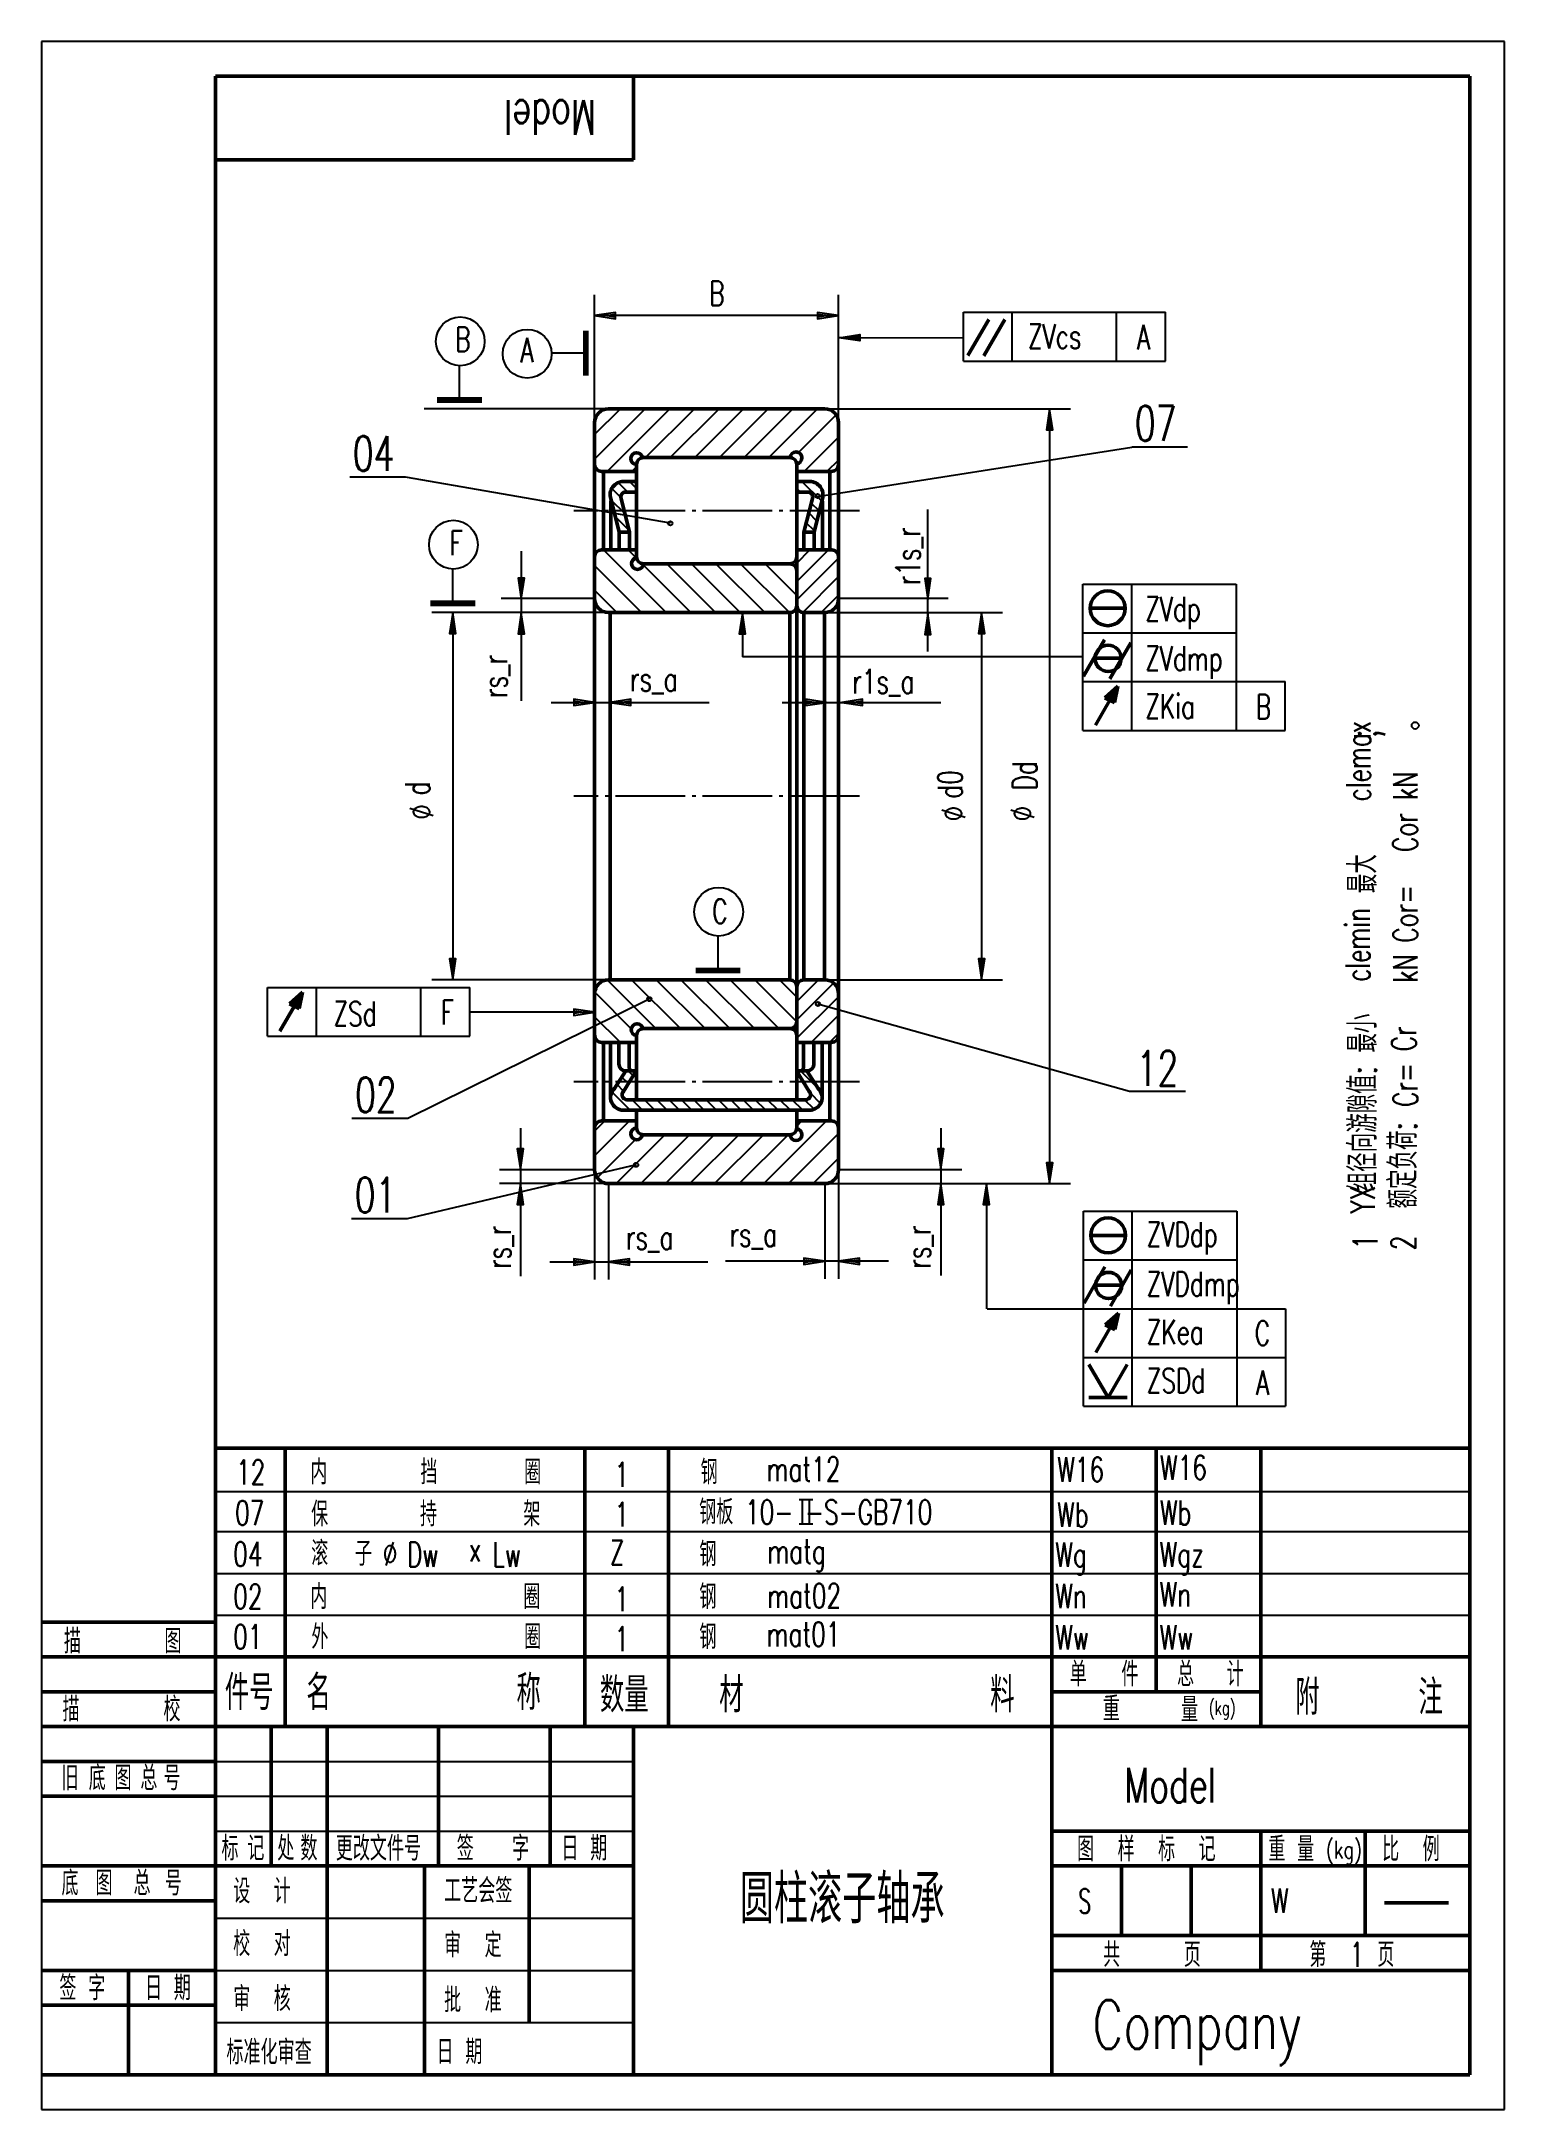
# Model space of a CAD drawing. Extents: x 0 to 210, y 0 to 297.
import ezdxf
from ezdxf.enums import TextEntityAlignment as Align

# ---------------------------------------------------------------- set-up
doc = ezdxf.new("R2010")
doc.units = 0
doc.header["$MEASUREMENT"] = 0
doc.linetypes.add('CENTER', pattern=[12.5, 10, -1, 0.5, -1])
doc.layers.get('0').update_dxf_attribs({"color": 6, "linetype": 'CONTINUOUS'})
doc.layers.get('DEFPOINTS').update_dxf_attribs({"linetype": 'CONTINUOUS'})
doc.layers.add('1', color=2, linetype='CONTINUOUS', lineweight=50)
for name, color, linetype in [('2', 6, 'CONTINUOUS'), ('3', 7, 'CENTER'), ('6', 1, 'CONTINUOUS')]:
    doc.layers.add(name, color=color, linetype=linetype)
doc.styles.add('HZ', font='SIMPLEX', dxfattribs={"width": 0.7, "bigfont": 'HZTXT'})
doc.dimstyles.get("Standard").update_dxf_attribs({"dimtxt": 0.18, "dimasz": 0.18, "dimexe": 0.18, "dimexo": 0.0625, "dimgap": 0.09, "dimtad": 0, "dimtih": 1, "dimtoh": 1, "dimdec": 4, "dimzin": 0, "dimdsep": 46, "dimtxsty": 'Standard', "dimcen": 0.09, "dimadec": 0, "dimazin": 0, "dimtfac": 1, "dimtdec": 4, "dimtofl": 0, "dimtmove": 0, "dimatfit": 3, "dimfxl": 0, "dimtolj": 1, "dimtzin": 0, "dimarcsym": 0})

# ---------------------------------------------------------------- blocks, each defined once
blk = doc.blocks.new('BLK', base_point=(1, 0))
for points in [[(0, 0), (1, 0), (0, 0.15), (0, -0.15), (1, 0)], [(0, 0.07), (0.5, 0), (0, -0.07)]]:
    blk.add_lwpolyline(points)
blk = doc.blocks.new('*D3')
at = {"color": 0, "linetype": 'ByBlock'}
for p, q in [((108.07, 244.24), (143.36, 244.24)), ((140.36, 241.24), (140.36, 135.97)), ((108.07, 132.97), (143.36, 132.97))]:
    blk.add_line(p, q, dxfattribs=at)
at = {"layer": 'DEFPOINTS', "color": 0, "linetype": 'ByBlock'}
for p in [(108.07, 244.24), (108.07, 132.97), (140.36, 132.97)]:
    blk.add_point(p, dxfattribs=at)
at = {"color": 0, "linetype": 'ByBlock', "xscale": 3, "yscale": 3, "zscale": 3}
for p, rotation in [((140.36, 244.24), 90), ((140.36, 132.97), 270)]:
    blk.add_blockref('BLK', p, dxfattribs=dict(at, rotation=rotation))
blk = doc.blocks.new('*D2')
at = {"color": 0, "linetype": 'ByBlock'}
for p, q in [((-152.5, 134.63), (-152.5, 153.01)), ((-117.5, 134.63), (-117.5, 153.01)), ((-120.5, 150.01), (-149.5, 150.01))]:
    blk.add_line(p, q, dxfattribs=at)
at = {"layer": 'DEFPOINTS', "color": 0, "linetype": 'ByBlock'}
for p in [(-152.5, 150.01), (-152.5, 134.63), (-117.5, 134.63)]:
    blk.add_point(p, dxfattribs=at)
at = {"color": 0, "linetype": 'ByBlock', "xscale": 3, "yscale": 3, "zscale": 3, "rotation": 180}
blk.add_blockref('BLK', (-152.5, 150.01), dxfattribs=at)
at = {"color": 0, "linetype": 'ByBlock', "xscale": 3, "yscale": 3, "zscale": 3}
blk.add_blockref('BLK', (-117.5, 150.01), dxfattribs=at)
blk = doc.blocks.new('ZL', base_point=(176.19, 35.82))
at = {"layer": '2', "style": 'HZ', "width": 0.7}
blk.add_text('重 量', height=3.5, dxfattribs=at).set_placement((176.34, 35.82))
blk = doc.blocks.new('*D4')
at = {"color": 0, "linetype": 'ByBlock'}
for p, q in [((81.64, 214.97), (56.04, 214.97)), ((59.04, 211.97), (59.04, 165.24)), ((81.64, 162.24), (56.04, 162.24))]:
    blk.add_line(p, q, dxfattribs=at)
at = {"layer": 'DEFPOINTS', "color": 0, "linetype": 'ByBlock'}
for p in [(81.64, 214.97), (59.04, 162.24), (81.64, 162.24)]:
    blk.add_point(p, dxfattribs=at)
at = {"color": 0, "linetype": 'ByBlock', "xscale": 3, "yscale": 3, "zscale": 3}
for p, rotation in [((59.04, 214.97), 90), ((59.04, 162.24), 270)]:
    blk.add_blockref('BLK', p, dxfattribs=dict(at, rotation=rotation))
blk = doc.blocks.new('*X5')
at = {"color": 0}
for p, q in [((84.92, 148.43), (84.19, 149.15)), ((111.65, 146.45), (108.94, 149.15)), ((84.52, 143.52), (81.89, 146.15)), ((83.56, 146.25), (82.62, 147.19)), ((84.24, 147.34), (83.31, 148.27)), ((111.84, 144.49), (110.36, 145.97)), ((82.28, 143.99), (82.16, 144.11)), ((86.29, 143.52), (84.79, 145.02)), ((88.05, 143.52), (86.55, 145.02)), ((89.82, 143.52), (88.32, 145.02)), ((91.59, 143.52), (90.09, 145.02)), ((93.36, 143.52), (91.86, 145.02)), ((95.13, 143.52), (93.63, 145.02)), ((96.89, 143.52), (95.39, 145.02)), ((98.66, 143.52), (97.16, 145.02)), ((100.43, 143.52), (98.93, 145.02)), ((102.2, 143.52), (100.7, 145.02)), ((103.96, 143.52), (102.46, 145.02)), ((105.73, 143.52), (104.23, 145.02)), ((107.5, 143.52), (106, 145.02)), ((109.27, 143.52), (107.77, 145.02)), ((110.91, 143.65), (109.54, 145.02))]:
    blk.add_line(p, q, dxfattribs=at)
blk = doc.blocks.new('*X6')
at = {"color": 0}
for p, q in [((83.17, 231.49), (81.86, 232.8)), ((84.14, 232.29), (82.79, 233.64)), ((85.41, 232.79), (84.41, 233.79)), ((83.76, 229.14), (81.76, 231.14)), ((84.35, 226.78), (82.35, 228.78))]:
    blk.add_line(p, q, dxfattribs=at)
blk = doc.blocks.new('*X7')
at = {"color": 0}
for p, q in [((108.89, 232.29), (108.4, 232.77)), ((112, 230.95), (109.16, 233.79)), ((111.98, 232.74), (111.12, 233.59)), ((111.3, 228.11), (110.12, 229.29)), ((111.65, 229.53), (110.49, 230.69)), ((110.95, 226.69), (109.76, 227.88))]:
    blk.add_line(p, q, dxfattribs=at)
blk = doc.blocks.new('*D8')
at = {"color": 0, "linetype": 'ByBlock'}
for p, q in [((112.4, 214.97), (137.94, 214.97)), ((134.94, 211.97), (134.94, 165.24)), ((112.4, 162.24), (137.94, 162.24))]:
    blk.add_line(p, q, dxfattribs=at)
at = {"layer": 'DEFPOINTS', "color": 0, "linetype": 'ByBlock'}
for p in [(112.4, 214.97), (112.4, 162.24), (134.94, 162.24)]:
    blk.add_point(p, dxfattribs=at)
at = {"color": 0, "linetype": 'ByBlock', "xscale": 3, "yscale": 3, "zscale": 3}
for p, rotation in [((134.94, 214.97), 90), ((134.94, 162.24), 270)]:
    blk.add_blockref('BLK', p, dxfattribs=dict(at, rotation=rotation))

msp = doc.modelspace()

# ---------------------------------------------------------------- linework, layer by layer
at = {"layer": '1'}
for p, q in [((25, 292), (25, 5)), ((205, 292), (25, 292)), ((85, 280), (85, 292)), ((205, 5), (205, 292)), ((25, 280), (85, 280)), ((77.99724, 249.03082), (77.99407, 255.43081)), ((78.29724, 249.03096), (78.29407, 255.43096)), ((132.96438, 251.88268), (135.96438, 257.07883)), ((135.27383, 251.84232), (138.27383, 257.03848)), ((63.22228, 245.64969), (56.82228, 245.64969)), ((63.22228, 245.34969), (56.82228, 245.34969)), ((82.91083, 226.54652), (81.71347, 231.31355)), ((81.73734, 223.97443), (81.73734, 231.0097)), ((84.41083, 226.52707), (83.20086, 231.36461)), ((109.41083, 226.52707), (110.66471, 231.3799)), ((110.91083, 226.52707), (112.10039, 231.35445)), ((112.08432, 223.97443), (112.08432, 230.97138)), ((62.2414, 216.44774), (55.8414, 216.44774)), ((62.2414, 216.14774), (55.8414, 216.14774)), ((107.41514, 214.97443), (107.41514, 162.23661)), ((109.41514, 214.97443), (109.41514, 162.23661)), ((150.49489, 215.59371), (155.49489, 215.59371)), ((150.64608, 215.59371), (150.64608, 215.59371)), ((149.5826, 205.85806), (152.5826, 211.05421)), ((151.29159, 208.42702), (155.02953, 208.42702)), ((153.36322, 205.44239), (156.36322, 210.63854)), ((151.26157, 198.79399), (154.51157, 204.42316)), ((154.51157, 204.42316), (152.62612, 202.7234)), ((152.62612, 202.7234), (154.00872, 202.06458)), ((153.90364, 203.40498), (153.04797, 202.56499)), ((153.93366, 203.44072), (153.67846, 202.26117)), ((154.51157, 204.42316), (154.00872, 202.06458)), ((151.26157, 198.79399), (151.26157, 198.79399)), ((100.31127, 163.73644), (93.91127, 163.73644)), ((100.31127, 163.43644), (93.91127, 163.43644)), ((34.24431, 154.85817), (37.49431, 160.48734)), ((37.49431, 160.48734), (35.60886, 158.78758)), ((37.49431, 160.48734), (36.99146, 158.12876)), ((35.60886, 158.78758), (36.99146, 158.12876)), ((36.88638, 159.46916), (36.03071, 158.62917)), ((36.9164, 159.5049), (36.6612, 158.32535)), ((34.24431, 154.85817), (34.24431, 154.85817)), ((81.69413, 145.31155), (81.69413, 153.23661)), ((112.04111, 145.31155), (112.04111, 153.23661)), ((82.25713, 146.63044), (83.86762, 149.15389)), ((83.52518, 146.20349), (85.36762, 149.15389)), ((83.86762, 149.15389), (85.36762, 149.15389)), ((109.86762, 149.15389), (108.36762, 149.15389)), ((110.21007, 146.20349), (108.36762, 149.15389)), ((111.47812, 146.63044), (109.86762, 149.15389)), ((150.55666, 125.54522), (155.55666, 125.54522)), ((150.70785, 125.54522), (150.70785, 125.54522)), ((149.64437, 115.80957), (152.64437, 121.00572)), ((153.42498, 115.3939), (156.42498, 120.59005)), ((151.35336, 118.37853), (155.09129, 118.37853)), ((151.32333, 108.7455), (154.57333, 114.37467)), ((154.57333, 114.37467), (152.68789, 112.67491)), ((153.96541, 113.35649), (153.10974, 112.5165)), ((153.99543, 113.39223), (153.74023, 112.21268)), ((154.57333, 114.37467), (154.07049, 112.01608)), ((152.68789, 112.67491), (154.07049, 112.01608)), ((153.08256, 102.24592), (150.33256, 107.00906)), ((151.32333, 108.7455), (151.32333, 108.7455)), ((153.08256, 102.24592), (155.83256, 107.00906)), ((150.33256, 102.24592), (155.83256, 102.24592)), ((25, 95), (205, 95)), ((35, 95), (35, 55)), ((78, 95), (78, 55)), ((90, 95), (90, 55)), ((145, 95), (145, 5)), ((160, 95), (160, 60)), ((175, 95), (175, 55)), ((0, 70), (25, 70)), ((0, 65), (25, 65)), ((25, 65), (205, 65)), ((0, 60), (25, 60)), ((145, 60), (175, 60)), ((0, 55), (25, 55)), ((25, 55), (205, 55)), ((33, 55), (33, 35)), ((41, 55), (41, 5)), ((57, 55), (57, 35)), ((73, 55), (73, 35)), ((85, 55), (85, 5)), ((0, 50), (25, 50)), ((0, 45), (25, 45)), ((145, 40), (205, 40)), ((175, 40), (175, 20)), ((190, 40), (190, 25)), ((0, 35), (25, 35)), ((25, 35), (85, 35)), ((55, 35), (55, 5)), ((70, 35), (70, 12.5)), ((145, 35), (205, 35)), ((155, 35), (155, 25)), ((165, 35), (165, 25)), ((0, 30), (25, 30)), ((192.75137, 29.70332), (201.9536, 29.70332)), ((145, 25), (205, 25)), ((0, 20), (25, 20)), ((12.5, 20), (12.5, 5)), ((145, 20), (205, 20)), ((0, 15), (25, 15)), ((0, 5), (205, 5))]:
    msp.add_line(p, q, dxfattribs=at)
at = {"layer": '1', "color": 2}
for p, q in [((112.40409, 244.23661), (81.40409, 244.23661)), ((79.40415, 242.23661), (79.40415, 134.97443)), ((114.40415, 242.23661), (114.40415, 134.97443)), ((80.40409, 235.23661), (85.40409, 235.23661)), ((80.65749, 223.97443), (80.65749, 235.23661)), ((85.40409, 236.23661), (85.40409, 222.97443)), ((107.40409, 237.23661), (86.40409, 237.23661)), ((108.40409, 236.34685), (108.40409, 145.0228)), ((113.40409, 235.23661), (108.40409, 235.23661)), ((113.15069, 235.23661), (113.15069, 223.97443)), ((83.52415, 233.78926), (85.41083, 233.78926)), ((83.86383, 232.28926), (85.41083, 232.28926)), ((108.40409, 233.78926), (110.27721, 233.78926)), ((108.40409, 232.28926), (109.99675, 232.28926)), ((82.91083, 226.54652), (82.91083, 223.97443)), ((82.91083, 226.52707), (84.41083, 226.52707)), ((84.41083, 226.52707), (84.41083, 223.97443)), ((109.41083, 226.52707), (109.41083, 223.97443)), ((110.91083, 226.52707), (109.41083, 226.52707)), ((110.91083, 226.52707), (110.91083, 223.97443)), ((85.40409, 223.97443), (80.39735, 223.97443)), ((113.41986, 223.97443), (108.40409, 223.97443)), ((107.41514, 221.97443), (86.40409, 221.97443)), ((107.41514, 214.97443), (81.40409, 214.97443)), ((81.64494, 214.97443), (81.64494, 162.23661)), ((112.40415, 214.97443), (109.41514, 214.97443)), ((112.40415, 214.97443), (112.40415, 162.23661)), ((107.45439, 162.23661), (81.40409, 162.23661)), ((112.40415, 162.23661), (109.41514, 162.23661)), ((107.41514, 155.23661), (86.40409, 155.23661)), ((85.40409, 153.23661), (80.40993, 153.23661)), ((80.65749, 153.23661), (80.65749, 141.97443)), ((82.86762, 153.23661), (82.86762, 150.15389)), ((84.36762, 153.23661), (84.36762, 149.65389)), ((85.40409, 145.0228), (85.40409, 154.34617)), ((113.40485, 153.23661), (108.40409, 153.23661)), ((109.36762, 153.23661), (109.36762, 149.65389)), ((110.86762, 153.23661), (110.86762, 150.15389)), ((113.15069, 141.97443), (113.15069, 153.23661)), ((83.4941, 143.5228), (110.24115, 143.5228)), ((84.03404, 145.0228), (109.70121, 145.0228)), ((85.40409, 140.97442), (85.40409, 143.47443)), ((108.40409, 143.47443), (108.40409, 140.97442)), ((80.40409, 141.97443), (85.40409, 141.97443)), ((107.40409, 139.97443), (86.40409, 139.97443)), ((113.40409, 141.97443), (108.40409, 141.97443)), ((112.40409, 132.97443), (81.40409, 132.97443))]:
    msp.add_line(p, q, dxfattribs=at)
at = {"layer": '1'}
for centre, radius in [((153.03296, 215.59371), 2.5), ((153.10051, 208.40021), 1.87837), ((153.09473, 125.54522), 2.5), ((153.16228, 118.35172), 1.87837)]:
    msp.add_circle(centre, radius, dxfattribs=at)
at = {"layer": '1', "color": 2}
for centre, radius, start, end in [((81.40409, 242.23661), 2, 90, 180), ((112.40409, 242.23661), 2, 0, 90), ((80.40409, 236.23661), 1, 180, 270), ((86.40409, 236.23661), 1, 90, 180), ((107.40409, 236.23661), 1, 0, 90), ((113.40409, 236.23661), 1, 270, 0), ((86.40409, 222.97443), 1, 180, 270), ((107.40409, 222.97443), 1, 270, 0), ((81.40409, 216.97443), 2, 180, 270), ((112.40409, 216.97443), 2, 270, 0), ((81.40409, 160.23661), 2, 90, 180), ((112.40409, 160.23661), 2, 0, 90), ((86.40409, 154.23661), 1, 90, 180), ((107.40409, 154.23661), 1, 0, 90), ((80.40409, 140.97443), 1, 90, 180), ((86.40409, 140.97443), 1, 180, 270), ((107.40409, 140.97443), 1, 270, 0), ((113.40409, 140.97443), 1, 0, 90), ((81.40409, 134.97443), 2, 180, 270), ((112.40409, 134.97443), 2, 270, 0)]:
    msp.add_arc(centre, radius, start, end, dxfattribs=at)
at = {"layer": '1'}
for centre, radius, start, end in [((85.44986, 237.08335), 0.84797, 6.1570829, 266.9060508), ((108.30712, 237.18926), 0.84797, 276.1570829, 176.9060508), ((83.52415, 231.88926), 1.9, 90, 197.6381054), ((83.86383, 231.58926), 0.7, 90, 198.7188143), ((109.99675, 231.58926), 0.7, 342.5980813, 90), ((110.27721, 231.88926), 1.9, 342.7310859, 90), ((80.39735, 222.97443), 1, 90, 180), ((85.55736, 222.02019), 0.84797, 96.1570829, 356.9060508), ((113.41986, 222.97443), 1, 0, 90), ((107.41514, 220.97443), 1, 0, 90), ((107.41514, 215.97443), 1, 270, 0), ((109.41514, 215.97443), 1, 180, 270), ((107.41514, 161.23661), 1, 0, 90), ((109.41514, 161.23661), 1, 90, 180), ((85.49504, 155.07969), 0.84797, 3.0939492, 263.8429171), ((107.41514, 156.23661), 1, 270, 0), ((80.40993, 154.23661), 1, 180, 270), ((113.40485, 154.23661), 1, 270, 0), ((83.86762, 150.15389), 1, 180, 270), ((84.86762, 149.65389), 0.5, 180, 270), ((108.86762, 149.65389), 0.5, 270, 0), ((109.86762, 150.15389), 1, 270, 0), ((83.4941, 145.3228), 1.8, 133.409184, 270), ((84.03404, 145.7228), 0.7, 136.6304084, 270), ((109.70121, 145.7228), 0.7, 270, 43.3695916), ((110.24115, 145.3228), 1.8, 270, 46.590816), ((85.44986, 140.12769), 0.84797, 93.0939492, 353.8429171), ((108.30712, 140.02178), 0.84797, 183.0939492, 83.8429171)]:
    msp.add_arc(centre, radius, start, end, dxfattribs=at)
at = {"layer": '2'}
for p, q in [((0, 297), (0, 0)), ((210, 297), (0, 297)), ((210, 0), (210, 297)), ((132.31651, 258.0917), (161.31651, 258.0917)), ((132.31651, 251.0917), (132.31651, 258.0917)), ((139.31651, 251.0917), (139.31651, 258.0917)), ((154.31651, 251.0917), (154.31651, 258.0917)), ((161.31651, 251.0917), (161.31651, 258.0917)), ((117.33239, 254.44466), (132.31651, 254.4521)), ((60.02228, 245.34969), (60.02228, 250.34969)), ((78.29566, 252.23096), (73.29566, 252.22848)), ((132.31651, 251.0917), (161.31651, 251.0917)), ((81.40409, 244.23661), (54.93088, 244.23661)), ((79.40409, 240.53121), (83.10949, 244.23661)), ((79.40415, 236.99573), (86.64502, 244.23661)), ((81.18056, 235.23661), (90.18056, 244.23661)), ((86.71609, 237.23661), (93.71609, 244.23661)), ((90.25162, 237.23661), (97.25162, 244.23661)), ((93.78716, 237.23661), (100.78716, 244.23661)), ((97.32269, 237.23661), (104.32269, 244.23661)), ((100.85822, 237.23661), (107.85822, 244.23661)), ((104.39376, 237.23661), (111.39376, 244.23661)), ((108.65519, 237.9625), (114.05631, 243.36363)), ((109.46483, 235.23661), (114.40409, 240.17588)), ((111.40316, 231.65441), (156.49599, 238.74273)), ((164.49599, 238.74273), (156.49599, 238.74273)), ((84.71609, 235.23661), (85.40409, 235.92461)), ((112.78357, 235.26832), (114.44988, 236.93042)), ((52.25408, 234.4284), (44.25408, 234.4284)), ((90.26589, 227.79781), (52.25408, 234.4284)), ((89.67671, 214.97443), (80.67671, 223.97443)), ((85.34542, 222.84125), (84.21225, 223.97443)), ((108.41514, 219.43611), (112.95346, 223.97443)), ((108.41514, 222.08776), (110.30181, 223.97443)), ((108.4305, 216.79982), (114.41986, 222.78918)), ((59.0414, 216.14774), (59.0414, 221.14774)), ((86.14118, 214.97443), (79.40415, 221.71146)), ((93.21225, 214.97443), (86.37842, 221.80826)), ((96.74778, 214.97443), (89.74778, 221.97443)), ((100.28331, 214.97443), (93.28331, 221.97443)), ((103.81885, 214.97443), (96.81885, 221.97443)), ((107.35438, 214.97443), (100.35438, 221.97443)), ((108.41514, 217.4492), (103.88992, 221.97443)), ((109.26769, 214.98536), (114.41986, 220.13753)), ((82.60564, 214.97443), (79.40409, 218.17598)), ((111.90841, 214.97443), (114.31359, 217.37961)), ((149.49017, 219.06124), (171.49017, 219.06124)), ((149.49017, 198.06124), (149.49017, 219.06124)), ((156.49017, 198.06124), (156.49017, 219.06124)), ((171.49017, 219.06124), (171.49017, 198.06124)), ((100.60901, 212.16478), (100.60901, 208.60574)), ((149.49017, 212.06124), (171.49017, 212.06124)), ((149.49017, 208.60574), (100.60901, 208.60574)), ((149.49017, 205.06124), (178.49017, 205.06124)), ((178.49017, 198.06124), (178.49017, 205.06124)), ((149.49017, 198.06124), (178.49017, 198.06124)), ((52.87633, 186.89853), (56.23628, 185.83269)), ((129.22315, 186.66177), (132.5831, 185.59593)), ((139.11592, 186.66177), (142.47587, 185.59593)), ((97.11127, 163.43644), (97.11127, 168.43644)), ((32.47291, 154.12542), (32.47291, 161.12542)), ((32.47291, 161.12542), (61.47291, 161.12542)), ((39.47291, 154.12542), (39.47291, 161.12542)), ((54.47291, 154.12542), (54.47291, 161.12542)), ((61.47291, 154.12542), (61.47291, 161.12542)), ((88.1797, 155.23661), (81.19107, 162.22523)), ((91.71523, 155.23661), (84.71523, 162.23661)), ((95.25076, 155.23661), (88.25076, 162.23661)), ((98.7863, 155.23661), (91.7863, 162.23661)), ((102.32183, 155.23661), (95.32183, 162.23661)), ((105.85737, 155.23661), (98.85737, 162.23661)), ((108.41514, 156.21437), (102.3929, 162.23661)), ((108.41514, 159.7499), (105.92843, 162.23661)), ((108.41514, 159.14485), (111.5069, 162.23661)), ((108.41514, 156.4932), (113.6902, 161.76825)), ((87.24852, 159.46884), (52.57129, 142.32956)), ((76.54747, 157.58921), (61.48829, 157.58921)), ((84.65905, 155.22172), (79.66191, 160.21886)), ((108.41514, 153.84155), (114.33422, 159.76063)), ((111.44953, 158.77306), (156.18106, 146.24342)), ((83.10863, 153.23661), (79.40415, 156.94109)), ((110.46185, 153.23661), (114.40485, 157.1796)), ((113.1135, 153.23661), (114.40485, 154.52795)), ((32.47291, 154.12542), (61.47291, 154.12542)), ((156.18106, 146.24342), (164.18106, 146.24342)), ((52.57129, 142.32956), (44.57129, 142.32956)), ((79.40415, 136.97269), (84.40588, 141.97443)), ((79.40415, 140.50822), (80.87035, 141.97443)), ((82.47695, 132.97443), (89.47695, 139.97443)), ((86.01248, 132.97443), (93.01248, 139.97443)), ((89.54802, 132.97443), (96.54802, 139.97443)), ((93.08355, 132.97443), (100.08355, 139.97443)), ((96.61909, 132.97443), (103.61909, 139.97443)), ((100.15462, 132.97443), (107.15462, 139.97443)), ((103.69015, 132.97443), (112.69015, 141.97443)), ((107.22569, 132.97443), (114.40415, 140.15288)), ((108.40409, 141.2239), (109.15462, 141.97443)), ((79.77759, 133.8106), (85.26672, 139.29973)), ((85.35703, 135.66663), (52.51399, 127.9363)), ((110.76122, 132.97443), (114.40415, 136.61735)), ((135.62501, 132.96236), (135.62501, 114.97142)), ((135.62501, 132.96236), (135.62501, 132.96236)), ((52.51399, 127.9363), (44.51399, 127.9363)), ((149.55194, 129.01275), (171.55194, 129.01275)), ((149.55194, 101.01275), (149.55194, 129.01275)), ((156.55194, 101.01275), (156.55194, 129.01275)), ((171.55194, 129.01275), (171.55194, 101.01275)), ((149.55194, 122.01275), (171.55194, 122.01275)), ((135.7142, 115.01275), (178.55194, 115.01275)), ((178.55194, 115.01275), (178.55194, 101.01275)), ((149.55194, 108.01275), (178.55194, 108.01275)), ((149.55194, 101.01275), (178.55194, 101.01275)), ((24.82738, 88.75206), (204.82738, 88.75206)), ((108.73346, 87.61195), (110.73346, 87.61195)), ((109.23346, 84.11195), (109.23346, 87.61195)), ((110.23346, 84.11195), (110.23346, 87.61195)), ((108.73346, 84.11195), (110.73346, 84.11195)), ((25, 83), (205, 83)), ((49.49143, 78.11653), (50.55727, 81.47647)), ((25, 77), (205, 77)), ((25, 71), (205, 71)), ((25, 50), (85, 50)), ((25, 45), (85, 45)), ((25, 40), (85, 40)), ((25, 27.5), (85, 27.5)), ((25, 20), (85, 20)), ((25, 12.5), (85, 12.5)), ((0, 0), (210, 0))]:
    msp.add_line(p, q, dxfattribs=at)
at = {"layer": '2', "linetype": 'ByBlock'}
for p, q in [((127.22074, 209.37424), (127.22074, 229.7546)), ((68.87409, 223.79697), (68.87409, 202.27904)), ((79.40415, 216.97443), (65.97681, 216.97443)), ((114.44988, 217.05922), (130.11801, 217.05922)), ((73.16746, 202.06894), (95.85027, 202.06894)), ((106.31349, 202.06894), (129.10139, 202.06894)), ((68.73809, 140.95675), (68.73809, 119.68903)), ((129.08334, 140.95675), (129.08334, 119.76625)), ((79.40415, 134.97443), (65.73809, 134.97443)), ((79.40415, 134.97443), (79.40415, 119.18861)), ((114.40415, 134.98393), (132.08334, 134.98393)), ((114.41734, 134.97448), (114.41734, 119.29488)), ((81.40409, 132.97443), (65.73809, 132.97443)), ((81.40409, 132.97443), (81.40409, 119.18861)), ((112.41739, 132.97447), (112.41739, 119.29488)), ((121.59549, 121.8284), (98.17711, 121.8284)), ((72.97231, 121.72213), (95.65223, 121.72213))]:
    msp.add_line(p, q, dxfattribs=at)
at = {"layer": '2'}
for points in [[(54.55631, 185.57749, 0.065754283), (55.02651, 185.63959, 0.078428939), (55.39038, 185.80173, 0.107173813), (55.67355, 186.08709, 0.166135476), (55.73586, 186.34309, 0.142966599), (55.65596, 186.61682, 0.107173813), (55.39038, 186.88445, 0.078428939), (55.02651, 187.04659, 0.065754283), (54.55631, 187.10869, 0.065754283), (54.08611, 187.04659, 0.078428939), (53.72224, 186.88445, 0.107173813), (53.45665, 186.61682, 0.142966599), (53.37675, 186.34309, 0.142966599), (53.45665, 186.06936, 0.107173813), (53.72224, 185.80173, 0.078428939), (54.08611, 185.63959, 0.065754283)], [(130.90313, 185.34073, 0.065754283), (131.37333, 185.40284, 0.078428939), (131.7372, 185.56497, 0.107173813), (132.02037, 185.85033, 0.166135476), (132.08268, 186.10633, 0.142966599), (132.00278, 186.38006, 0.107173813), (131.7372, 186.6477, 0.078428939), (131.37333, 186.80983, 0.065754283), (130.90313, 186.87194, 0.065754283), (130.43293, 186.80983, 0.078428939), (130.06906, 186.6477, 0.107173813), (129.80347, 186.38006, 0.142966599), (129.72357, 186.10633, 0.142966599), (129.80347, 185.83261, 0.107173813), (130.06906, 185.56497, 0.078428939), (130.43293, 185.40284, 0.065754283)], [(140.7959, 185.34073, 0.065754283), (141.26609, 185.40284, 0.078428939), (141.62997, 185.56497, 0.107173813), (141.91314, 185.85033, 0.166135476), (141.97545, 186.10633, 0.142966599), (141.89555, 186.38006, 0.107173813), (141.62997, 186.6477, 0.078428939), (141.26609, 186.80983, 0.065754283), (140.7959, 186.87194, 0.065754283), (140.3257, 186.80983, 0.078428939), (139.96182, 186.6477, 0.107173813), (139.69624, 186.38006, 0.142966599), (139.61634, 186.10633, 0.142966599), (139.69624, 185.83261, 0.107173813), (139.96182, 185.56497, 0.078428939), (140.3257, 185.40284, 0.065754283)], [(50.81247, 79.7965, 0.065754283), (50.75037, 80.2667, 0.078428939), (50.58823, 80.63057, 0.107173813), (50.30287, 80.91375, 0.166135476), (50.04687, 80.97606, 0.142966599), (49.77314, 80.89615, 0.107173813), (49.50551, 80.63057, 0.078428939), (49.34337, 80.2667, 0.065754283), (49.28127, 79.7965, 0.065754283), (49.34337, 79.3263, 0.078428939), (49.50551, 78.96243, 0.107173813), (49.77314, 78.69685, 0.142966599), (50.04687, 78.61695, 0.142966599), (50.3206, 78.69685, 0.107173813), (50.58823, 78.96243, 0.078428939), (50.75037, 79.3263, 0.065754283)]]:
    msp.add_lwpolyline(points, format="xyb", close=True, dxfattribs=at)
for centre, radius in [((60.11235, 253.9241), 3.5), ((69.72129, 252.13664), 3.5), ((111.4099, 231.70706), 0.3), ((59.13147, 224.72215), 3.5), ((90.26589, 227.79781), 0.3), ((197.1671, 198.7551), 0.5), ((97.20134, 172.01084), 3.5), ((87.24852, 159.46884), 0.3), ((111.44953, 158.77306), 0.3), ((85.35703, 135.66663), 0.3)]:
    msp.add_circle(centre, radius, dxfattribs=at)
at = {"layer": '3'}
for p, q in [((117.40409, 229.60552), (76.40409, 229.60552)), ((117.40415, 188.60552), (76.40415, 188.60552)), ((117.40409, 147.60552), (76.40409, 147.60552))]:
    msp.add_line(p, q, dxfattribs=at)

# ---------------------------------------------------------------- block references
at = {"layer": '2', "yscale": 3, "zscale": 3}
for p, xscale, rotation in [((114.45042, 254.44323), -3.000000000000003, 0.02843817086177758), ((100.60901, 214.93244), 3, 90), ((135.62501, 132.96236), 3, 90)]:
    msp.add_blockref('BLK', p, dxfattribs=dict(at, xscale=xscale, rotation=rotation))
at = {"layer": '2'}
for name, p in [('*X6', (0, 0)), ('*X7', (0, 0)), ('*X5', (0, 0)), ('ZL', (175.93817, 35.65471))]:
    msp.add_blockref(name, p, dxfattribs=at)
at = {"layer": '2', "linetype": 'ByBlock', "xscale": 3, "yscale": 3, "zscale": 3}
for p, rotation in [((68.87409, 216.92091), 270), ((127.22074, 216.84475), 270), ((68.87409, 214.92091), 90), ((127.22074, 214.84475), 90), ((81.60564, 202.06894), 180), ((114.85676, 202.06894), 180), ((68.73809, 134.97443), 270), ((129.08334, 134.98393), 270), ((68.73809, 132.97443), 90), ((129.08334, 132.98393), 90), ((81.40409, 121.72213), 180), ((114.41734, 121.8284), 180)]:
    msp.add_blockref('BLK', p, dxfattribs=dict(at, rotation=rotation))
for p in [(79.40409, 202.06894), (112.65521, 202.06894), (79.40415, 121.72213), (112.41739, 121.8284)]:
    msp.add_blockref('BLK', p, dxfattribs=at)
at = {"layer": '2', "xscale": 3, "yscale": 3, "zscale": 3}
msp.add_blockref('BLK', (79.39735, 157.58921), dxfattribs=at)

# ---------------------------------------------------------------- texts
at = {"layer": '2', "style": 'HZ'}
for s, height, width, p in [('B', 3.5, 0.7, (59.39179, 252.48063)), ('A', 3.5, 0.7, (157.23608, 252.77167)), ('07', 5, 0.7, (156.93005, 239.65421)), ('04', 5, 0.7, (44.68814, 235.322)), ('F', 3.5, 0.7, (58.59105, 223.2072)), ('B', 3.5, 0.7, (174.28965, 199.70547)), ('C', 3.5, 0.7, (96.2706, 170.33504)), ('F', 3.5, 0.7, (57.31743, 155.82326)), ('12', 5, 0.7, (157.16736, 147.03076)), ('02', 5, 0.7, (45.00534, 143.22316)), ('01', 5, 0.7, (44.94805, 128.8299)), ('C', 3.5, 0.7, (174.14125, 109.75217)), ('A', 3.5, 0.7, (174.35142, 102.6391)), ('12', 3.5, 0.7, (27.93694, 89.78911)), ('内', 3.5, 0.7, (38.59531, 89.78911)), ('挡', 3.5, 0.7, (54.40272, 89.78911)), ('圈', 3.5, 0.7, (69.27941, 89.78911)), ('1', 3.5, 0.7, (82.26334, 89.45586)), ('钢', 3.5, 0.7, (94.6043, 89.78911)), ('07', 3.5, 0.7, (27.80183, 83.94495)), ('保', 3.5, 0.7, (38.7154, 83.76623)), ('持', 3.5, 0.7, (54.32767, 83.76623)), ('架', 3.5, 0.7, (69.15931, 83.76623)), ('1', 3.5, 0.7, (82.26334, 83.71894)), ('钢板 10- -S-GB710', 3.5, 0.7, (94.40408, 84.06144)), ('04', 3.5, 0.7, (27.53162, 78.02931)), ('滚', 3.5, 0.7, (38.7154, 78.13654)), ('子', 3.5, 0.7, (44.99776, 78.09486)), ('x', 3.5, 0.7, (61.36819, 78.70845)), ('钢', 3.5, 0.7, (94.43917, 78.01144)), ('02', 3.5, 0.7, (27.53162, 71.93495)), ('内', 3.5, 0.7, (38.59531, 71.8992)), ('圈', 3.5, 0.7, (69.15931, 71.8992)), ('1', 3.5, 0.7, (82.26334, 71.56595)), ('钢', 3.5, 0.7, (94.43917, 71.8992)), ('描', 3.5, 0.7, (3.22753, 65.50101)), ('图', 3.5, 0.7, (17.66888, 65.50101)), ('01', 3.5, 0.7, (27.53162, 66.16228)), ('外', 3.5, 0.7, (38.74543, 66.12653)), ('圈', 3.5, 0.7, (69.27941, 66.12653)), ('1', 3.5, 0.7, (82.26334, 65.8469)), ('钢', 3.5, 0.7, (94.43917, 66.12653)), ('件号', 5, 0.7, (26.33068, 57.38711)), ('名', 5, 0.7, (38.02486, 57.38711)), ('称', 5, 0.7, (68.18355, 57.38711)), ('数量', 5, 0.7, (80.16295, 57.04754)), ('材', 5, 0.7, (97.27639, 57.04754)), ('料', 5, 0.7, (136.17194, 57.04754)), ('单', 3.5, 0.7, (147.5809, 60.7828)), ('件', 3.5, 0.7, (154.99672, 60.7828)), ('总', 3.5, 0.7, (162.983, 60.7828)), ('计', 3.5, 0.7, (170.1136, 60.7828)), ('描', 3.5, 0.7, (3.03238, 55.74288)), ('校', 3.5, 0.7, (17.51876, 55.74288)), ('重', 3.5, 0.7, (152.32463, 55.7965)), ('量', 3.5, 0.7, (163.55344, 55.68926)), ('附', 5, 0.7, (179.94632, 56.70797)), ('注', 5, 0.7, (197.63021, 56.70797)), ('(kg)', 2, 0.7, (167.54658, 56.70797)), ('旧', 3.5, 0.7, (2.88226, 45.85964)), ('底', 3.5, 0.7, (6.78533, 45.85964)), ('图', 3.5, 0.7, (10.49324, 45.85964)), ('总', 3.5, 0.7, (14.20115, 45.85964)), ('号', 3.5, 0.7, (17.51876, 45.85964)), ('标', 3.5, 0.7, (25.8503, 35.76194)), ('记', 3.5, 0.7, (29.55821, 35.76194)), ('处', 3.5, 0.7, (33.85158, 35.76194)), ('数', 3.5, 0.7, (37.16919, 35.76194)), ('更改文件号', 3.5, 0.7, (42.24318, 35.76194)), ('签   字', 3.5, 0.7, (59.61182, 35.76194)), ('日 期', 3.5, 0.7, (74.63862, 35.76194)), ('图  样  标  记', 3.5, 0.7, (148.64674, 35.65471)), ('比  例', 3.5, 0.7, (192.42112, 35.65471)), ('底', 3.5, 0.7, (2.88226, 30.75777)), ('图', 3.5, 0.7, (7.7611, 30.75777)), ('总', 3.5, 0.7, (13.22539, 30.75777)), ('号', 3.5, 0.7, (17.71391, 30.75777)), ('设  计', 3.5, 0.7, (27.53162, 29.61396)), ('工艺会签', 3.5, 0.7, (57.79539, 29.68545)), ('圆柱滚子轴承', 7, 0.7, (100.23372, 26.75444)), ('S', 3.5, 0.6, (148.84189, 28.20207)), ('校  对', 3.5, 0.7, (27.53162, 22.05409)), ('审  定', 3.5, 0.7, (57.79539, 21.87537)), ('共     页', 3.5, 0.7, (152.38467, 20.49923)), ('第    页', 3.5, 0.7, (181.97291, 20.49923)), ('1', 3.5, 0.6, (187.89222, 20.5229)), ('签 字', 3.5, 0.7, (2.58203, 15.70952)), ('日 期', 3.5, 0.7, (14.87668, 15.70952)), ('审  核', 3.5, 0.7, (27.53162, 14.15465)), ('批  准', 3.5, 0.7, (57.79539, 13.97593)), ('标准化审查', 3.5, 0.7, (26.55586, 6.48755)), ('日 期', 3.5, 0.7, (56.71454, 6.54117))]:
    msp.add_text(s, height=height, dxfattribs=dict(at, width=width)).set_placement(p)
at = {"layer": '2', "style": 'HZ', "text_generation_flag": 2, "width": 0.7}
msp.add_text('A', height=3.5, rotation=0.0284382, dxfattribs=at).set_placement((69.70241, 250.90989), align=Align.CENTER)
at = {"layer": '2', "style": 'HZ', "width": 0.7}
for s, height, p in [('  组径向游隙值: 最小        最大        ;', 4, (191.63734, 128.02059)), ('Cr=      kN Cor=      kN', 3.5, (197.51237, 143.99518)), ('额定负荷:', 4, (197.4223, 129.4116)), ('2', 3.5, (197.21526, 123.40534)), ('1', 3.5, (191.74549, 123.57713))]:
    msp.add_text(s, height=height, rotation=90, dxfattribs=at).set_placement(p)
at = {"layer": '2', "style": 'HZ', "width": 0.761019}
msp.add_text('(kg)', height=2.5, dxfattribs=at).set_placement((184.3748, 36.08364), (189.53885, 36.08364), align=Align.FIT)
at = {"layer": '6', "style": 'HZ', "width": 0.7}
for s, height, rotation, p in [('Model', 5, 180, (79.60923, 288.57517)), ('r1s_r', 3.5, 90, (126.12438, 218.9174)), ('rs_r', 3.5, 90, (66.85645, 202.70709)), ('clemax', 3.5, 90, (190.75397, 187.87884)), ('Dd', 3.5, 90, (142.887, 189.43208)), ('d', 3.5, 90, (55.72995, 188.72181)), ('d0', 3.5, 90, (132.16591, 188.2483)), ('Cor', 3.5, 90, (197.47791, 180.60471)), ('clemin', 3.5, 90, (190.66741, 161.95263)), ('Cr', 3.5, 90, (197.29143, 151.97958)), ('YX', 3.5, 90, (191.36762, 128.68565)), ('rs_r', 3.5, 90, (67.37582, 120.73903)), ('rs_r', 3.5, 90, (127.62435, 120.76632))]:
    msp.add_text(s, height=height, rotation=rotation, dxfattribs=at).set_placement(p)
for s, height, p in [('B', 3.5, (95.83999, 259.06283)), ('ZVcs', 3.5, (141.59039, 252.89027)), ('ZVdp', 3.5, (158.42682, 213.75488)), ('ZVdmp', 3.5, (158.42682, 206.64181)), ('rs_a', 3.5, (84.48299, 203.67924)), ('r1s_a', 3.5, (116.38707, 203.34525)), ('ZKia', 3.5, (158.42682, 199.75208)), ('ZSd', 3.5, (41.9209, 155.62026)), ('rs_a', 3.5, (83.89778, 123.50641)), ('rs_a', 3.5, (98.7673, 123.93688)), ('ZVDdp', 3.5, (158.63766, 123.939)), ('ZVDdmp', 3.5, (158.63766, 116.82592)), ('ZKea', 3.5, (158.63766, 109.9362)), ('ZSDd', 3.5, (158.63766, 102.9362)), ('mat12', 3.5, (104.07768, 90.22922)), ('W16', 3.5, (145.80613, 90.17389)), ('W16', 3.5, (160.55046, 90.44659)), ('Wb', 3.5, (145.78923, 83.68711)), ('Wb', 3.5, (160.53356, 83.95982)), ('Dw', 3.5, (52.48627, 77.96899)), ('Lw', 3.5, (64.76119, 77.96899)), ('matg', 3.5, (104.19502, 78.43402)), ('Wg', 3.5, (145.53308, 77.95169)), ('Wgz', 3.5, (160.50711, 77.96797)), ('mat02', 3.5, (104.17158, 72.03583)), ('Wn', 3.5, (145.53308, 72.00746)), ('Wn', 3.5, (160.50711, 72.23105)), ('mat01', 3.5, (104.07768, 66.51667)), ('Ww', 3.5, (145.53308, 66.06322)), ('Ww', 3.5, (160.50711, 66.0652)), ('Model', 5, (155.40238, 44.10148)), ('W', 3.5, (176.49394, 28.24899)), ('Company', 7, (150.86421, 8.71326))]:
    msp.add_text(s, height=height, dxfattribs=at).set_placement(p)
msp.add_text('Z', height=3.5, dxfattribs=at).set_placement((82.62995, 78.22948), align=Align.CENTER)

# ---------------------------------------------------------------- dimensions: what is measured, and where the dimension line sits
at = {"layer": '2'}
dim = msp.add_linear_dim(base=(79.40415, 257.62201), p1=(114.40415, 242.23661), p2=(79.40415, 242.23661), text=' ', dimstyle='Standard', dxfattribs=at)
dim.commit()
dim.dimension.update_dxf_attribs({"geometry": '*D2', "text_midpoint": (96.90415, 261.12201), "insert": (231.90033, 107.60991)})
dim = msp.add_linear_dim(base=(144.69864, 132.97443), p1=(112.40409, 244.23661), p2=(112.40409, 132.97443), angle=90, text='   ', dimstyle='Standard', dxfattribs=at)
dim.commit()
dim.dimension.update_dxf_attribs({"geometry": '*D3', "text_midpoint": (141.19864, 188.60552), "insert": (4.33841, 0)})
for base, p1, p2, picture, middle in [((59.04137, 162.23661), (81.64494, 214.97443), (81.64494, 162.23661), '*D4', (55.54137, 188.60552)), ((134.94097, 162.23661), (112.40415, 214.97443), (112.40415, 162.23661), '*D8', (131.44097, 188.60552))]:
    dim = msp.add_linear_dim(base=base, p1=p1, p2=p2, angle=90, text=' ', dimstyle='Standard', dxfattribs=at)
    dim.commit()
    dim.dimension.update_dxf_attribs({"geometry": picture, "text_midpoint": middle})

doc.saveas('drawing.dxf')
